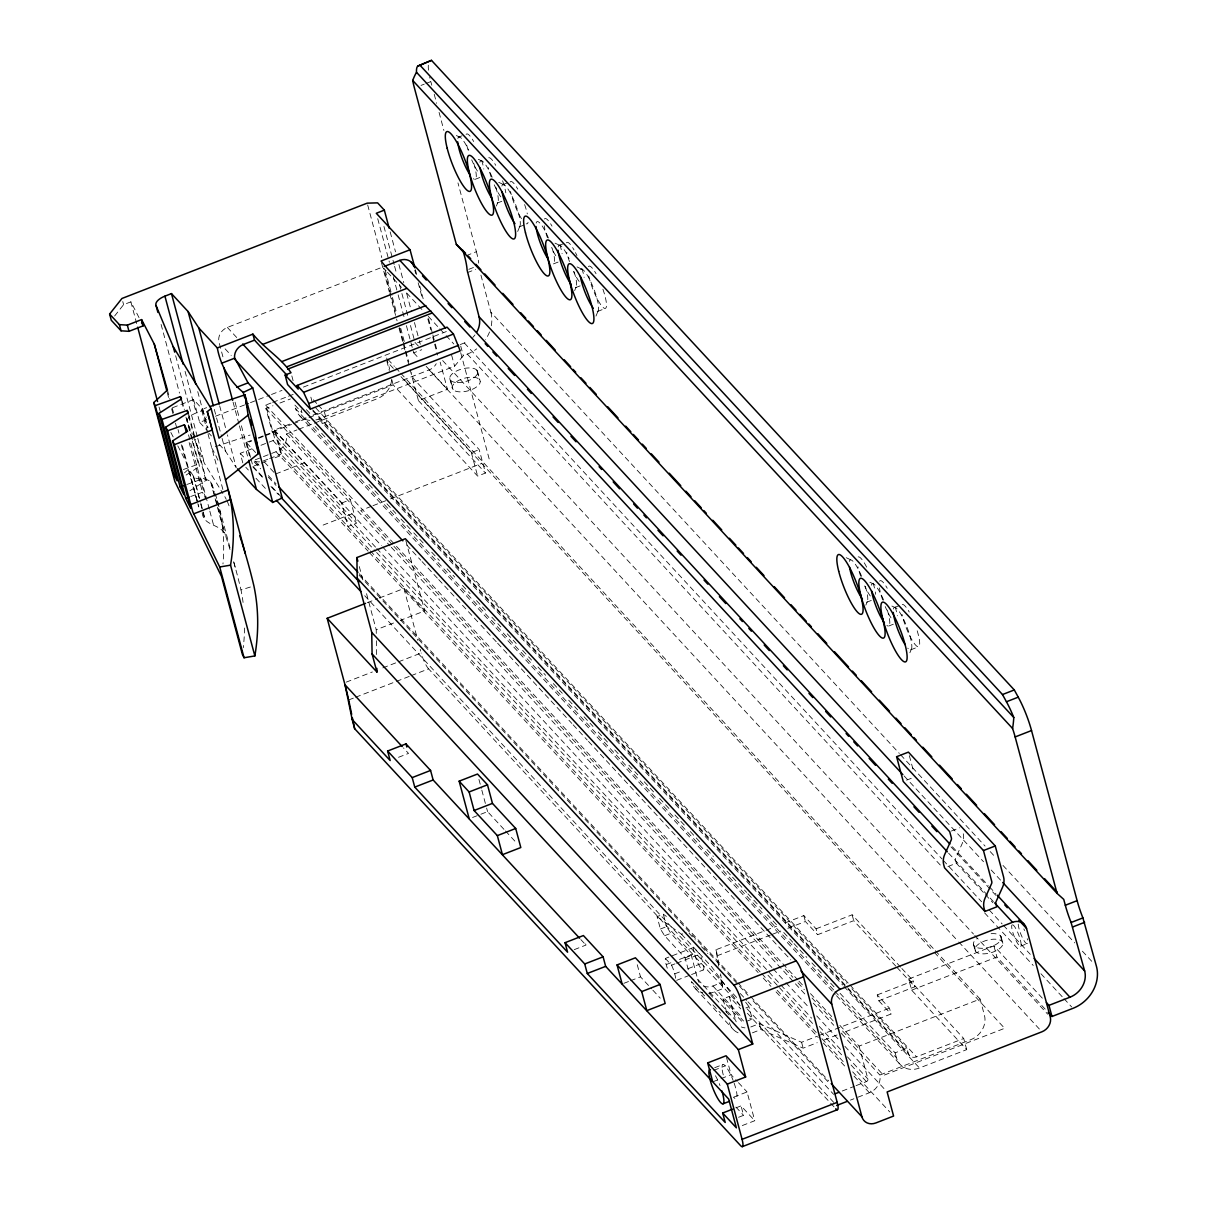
<?xml version="1.0" encoding="UTF-8"?>
<svg xmlns="http://www.w3.org/2000/svg" width="1207" height="1207" viewBox="0 0 1207 1207"><rect width="100%" height="100%" fill="white"/><g stroke="black" fill="none" stroke-linecap="round" stroke-linejoin="round"><path stroke-width="0.75" stroke-dasharray="5 3.75" d="M496.364 206.005L497.767 202.61M517.682 231.488L519.779 226.403M574.653 290.585L576.056 287.206M595.986 316.068L598.084 310.999M865.841 605.145L867.245 601.765M909.882 652.731L911.285 649.351M114.635 315.993L123.597 304.662L130.869 301.841L139.122 317.803M315.827 419.945A20.142 17.441 -42.8 0 0 318.754 419.04L454.601 366.234L463.292 355.673L467.335 354.104A34.535 29.888 -42.8 0 0 476.674 348.868M184.505 472.857L188.76 468.965L194.025 477.067A14.122 6.442 -15 0 0 201.237 479.043A17.803 8.102 -15 0 1 211.436 483.102A821.016 374.004 -15 0 1 214.665 491.883M181.246 444.704L198.733 506.834L188.76 468.965M186.104 475.06L199.593 466.385L186.738 418.422M189.876 490.781L206.367 480.16L195.413 439.318M420.987 85.425L424.26 84.158M425.905 83.509L430.824 81.608A35.969 7.468 68.8 0 1 429.677 76.931M458.826 137.025L461.979 135.803M475.136 179.315L483.011 176.252M502.881 184.611L507.604 182.77M497.163 203.108L501.886 201.267M222.918 356.804L219.025 342.275A12.236 10.591 -42.8 0 1 227.354 327.429L382.438 267.139M519.176 226.886L525.483 224.442M466.279 255.643L476.403 251.705L457.966 182.936M468.784 269.327L473.838 267.366M467.23 272.661L475.664 269.372M559.158 245.398L563.88 243.573M172.676 407.679L193.573 399.562L203.349 410.124L196.213 412.915A14.393 6.563 -15 0 0 187.326 422.299L192.351 434.324M553.44 263.895L561.315 260.833M202.595 409.746L208.057 427.685M193.573 399.562L199.683 422.39L206.684 419.659M215.45 416.249L248.717 403.319M250.468 402.64L269.734 395.157M271.484 394.478L282 390.389M303.41 387.085L446.318 331.548M375.543 547.118L274.517 437.975L265.706 405.099L270.956 403.047M272.722 402.369L286.738 396.907M288.503 396.228L293.754 394.191M575.452 287.688L581.759 285.244M265.359 435.667L275.558 431.714L341.611 503.078L347.903 526.524L356.623 523.129L272.209 431.94L265.917 408.494L272.933 405.763M279.949 403.032L290.48 398.944M406.397 325.664L413.684 352.851L421.741 349.728M460.305 344.538L464.348 342.969A21.575 18.678 -42.8 0 0 467.365 341.536M369.131 549.502L280.869 454.149L274.411 430.054L293.693 422.571M295.459 421.877L305.975 417.788M312.99 415.072L429.209 369.9A12.236 10.591 -42.8 0 0 436.255 363.745M272.209 431.94L291.49 424.442M293.256 423.748L307.287 418.301M309.037 417.622L393.21 384.897L477.64 476.101L485.486 473.038L479.194 449.608L413.126 378.229L411.678 372.812M246.53 442.335L251.629 440.359M258.419 437.719L263.503 435.742M265.208 435.078L275.392 431.125M250.558 457.347L246.696 442.924L251.78 440.947M258.57 438.307L263.669 436.33M597.48 311.481L605.356 308.419M255.311 459.776L276.026 451.72A15.103 13.081 -42.8 0 0 286.466 434.007L296.952 429.933M298.702 429.254L312.673 423.823M314.423 423.144L377.323 398.687A20.142 17.441 -42.8 0 0 391.581 379.933M242.803 462.885L240.238 453.334L254.058 447.978M260.953 445.292L273.038 440.585A2.158 1.871 -42.8 0 0 274.517 437.975M321.952 423.732L327.022 421.756L846.771 983.237M410.169 369.795L418.437 400.618L447.45 389.333L440.163 362.145M263.156 461.044L267.984 459.158M269.599 458.539L280.869 454.149M251.041 459.158L252.972 466.37L259.761 463.729M261.466 463.066L268.256 460.425M275.045 457.785L281.835 455.145L275.558 431.714M275.784 473.929L304.632 462.703M341.611 503.078L350.347 499.683L356.623 523.129M400.996 376.659L471.349 452.655L479.194 449.608M323.129 525.075L351.976 513.85M371.228 506.382L360.712 510.47L392.667 544.991M372.978 505.688L388.76 499.562M390.525 498.883L481.714 463.428M367.29 602.7L377.761 598.642M379.496 597.963L403.923 588.473L424.698 610.908L400.452 620.338M376.282 633.434L376.222 629.752L393.527 623.023M346.213 682.136L372.375 671.967M382.83 667.893L396.786 662.477M398.536 661.798L421.198 652.987L420.247 649.396M348.687 699.939L353.907 697.918M355.643 697.239L409.49 676.312M411.225 675.633L428.591 668.874L739.725 1004.993M398.521 757.302L408.539 753.409L403.455 747.918M866.641 602.248L874.517 599.185M894.387 607.543L900.678 605.099M888.669 626.041L896.545 622.978M472.556 817.486L479.239 814.891M480.899 814.227L487.583 811.632L504.194 829.586M910.697 649.834L918.557 646.771M906.593 780.144L913.337 777.519M688.292 969.779L685.093 957.875L664.604 935.727L660.41 929.013L657.091 916.641L663.322 914.212L666.385 916.415M574.276 949.622L585.953 945.081L585.108 941.898M660.41 929.013L666.641 926.584L670.836 933.313L691.324 955.446L697.706 979.269A13.307 11.527 -42.8 0 0 699.245 982.573M664.604 935.727L670.836 933.313M657.091 916.641L681.533 934.248L686.21 932.438M951.403 831.019L959.837 827.746M667.29 968.165A12.583 2.61 68.8 0 1 665.359 958.433L693.572 947.465L699.804 954.194A12.583 2.61 68.8 0 1 703.741 969.221A12.583 2.61 68.8 0 1 697.752 962.748A12.583 2.61 68.8 0 1 693.572 947.465M666.189 964.589L672.827 962.009M679.45 959.429L694.387 953.636M685.093 957.875L691.324 955.446M623.823 983.343L628.832 981.397M630.492 980.748L640.51 976.855L651.614 988.835M665.359 958.433L671.59 965.162L674.909 963.88M676.569 963.231L699.804 954.194M718.693 966.219L715.947 949.773L764.378 930.944M766.113 930.265L776.493 926.237M785.138 922.872L803.832 915.6L816.068 928.817L817.637 934.701L853.711 920.685L895.775 966.113M719.04 964.785L717.516 955.642L770.247 935.153M772.012 934.459L780.793 931.05M787.824 928.319L805.401 921.484L817.637 934.701M947.933 866.52L956.366 863.246L984.127 893.225M674.743 973.838L679.722 971.907M688.02 968.693L702.957 962.884M676.659 980.325L689.921 975.165M691.581 974.517L703.198 970.006M816.068 928.817L852.142 914.8L900.573 967.124M703.425 985.983A13.307 11.527 -42.8 0 0 712.899 985.998L721.439 982.679L720.217 975.362M708.584 993.225A20.142 17.441 -42.8 0 0 714.484 991.867L723.008 988.563L720.564 973.928M726.674 1012.462L723.023 998.853L729.254 996.424L740.781 1008.886M745.851 1007.951L748.974 1006.729L752.278 1019.1L747.601 1020.926M750.829 1026.961L759.354 1023.657L801.584 1042.29L817.154 1036.24M752.414 1032.845L760.938 1029.526L803.153 1048.159L817.214 1042.697M834.988 991.4L896.469 1057.815A20.142 17.441 -42.8 0 0 919.478 1067.999L966.701 1049.637L911.647 990.162L908.66 979.028L993.919 945.881L1042.576 998.445M877.233 994.915L913.307 980.884L914.891 986.768L878.817 1000.784L877.233 994.915L889.468 1008.132L891.053 1014.001L841.822 1033.132M1020.534 946.228L1027.097 943.678M911.647 990.162L996.907 957.015L1045.564 1009.58M714.71 1067.697L722.918 1064.514M713.805 1070.322L725.286 1065.856M818.889 1035.561L889.468 1008.132M712.733 1081.849L719.417 1079.254M721.077 1078.605L731.095 1074.713L737.236 1081.336M824.245 1039.966L840.072 1033.811M839.891 1025.392L859.082 1046.107L980.084 999.079L984.429 1015.253A20.142 17.441 -42.8 0 1 970.7 1039.71L879.843 1075.03A15.103 13.081 -42.8 0 1 869.402 1092.742L855.597 1098.114M733.69 1097.133L747.058 1091.943L754.767 1120.715L741.4 1125.905M736.029 1107.83L741.038 1105.884L754.767 1120.715M840.087 993.361L895.126 1052.836L906.94 1048.249L908.268 1053.228A7.197 6.231 -42.8 0 0 916.49 1056.864L963.714 1038.503L966.701 1049.637M738.563 1117.29L743.572 1115.343L741.038 1105.884M842.26 1091.007L854.345 1086.315M856.065 1085.636L866.415 1081.608A2.158 1.871 -42.8 0 0 867.893 1078.998L859.082 1046.107M850.422 1100.12L853.862 1098.777M183.373 469.523L198.476 464.122L199.593 466.385M186.798 484.505L205.25 477.912L206.367 480.16M190.721 496.499L202.474 492.305L204.858 497.148M207.544 432.181L201.448 409.429L206.669 407.679M215.238 446.771L250.045 435.078M243.075 602.429A821.016 374.004 -15 0 0 240.993 589.951L252.293 586.421M749.743 1018.572L752.278 1019.1M202.157 512.854C203.636 525.588 218.558 523.959 224.291 532.845A21.409 16.702 -11.6 0 1 225.453 535.395A987.13 770.217 -11.6 0 1 230.416 550.845M456.337 135.516L459.641 137.07M478.349 159.309L481.653 160.848M498.732 182.332L503.681 184.641M555.009 243.135L559.957 245.443M577.037 266.913L581.985 269.236M846.198 557.694L851.146 560.003M869.87 582.257L873.174 583.796M891.882 606.05L895.187 607.589M480.929 275.121L490.857 312.175L899.306 753.394M900.573 754.782L985.078 846.077M990.208 851.599L995.322 857.136M1003.002 865.434L1074.713 942.893M1082.392 951.191L1092.637 962.251M904.134 775.965L983.524 861.723M991.203 870.021L1001.448 881.095M952.414 846.771L988.231 885.47M989.499 886.843L995.896 893.753M951.025 846.892L995.82 895.277M948.611 853.183L993.376 901.554M985.38 894.598L992.954 902.776M464.348 342.969L941.928 858.886M943.21 860.274L981.623 901.765M989.302 910.063L1002.112 923.898M1003.379 925.271L1030.28 954.33M467.335 354.104L941.068 865.872M984.61 912.899L1033.252 965.464M1040.947 973.762L1062.703 997.269M1063.986 998.657L1071.665 1006.955M386.18 270.881L383.63 268.12L396.198 315.057M387.462 272.254L401.493 287.432M406.608 292.939L423.189 310.863M428.304 316.385L438.518 327.414M439.786 328.787L444.9 334.309M446.168 335.682L453.832 343.965M442.652 360.576L973.491 934.037M974.773 935.425L1047.691 1014.182M418.376 346.092L415.012 342.456L410.154 324.321M413.684 352.851L417.426 356.91M426.192 366.37L447.45 389.333M429.209 369.9L957.498 940.6M958.765 941.973L1039.363 1029.028M387.99 359.445L394.387 366.34M395.655 367.728L399.502 371.877M400.784 373.25L934.052 949.336M935.334 950.724L980.084 999.079M404.149 379.632L933.026 950.98M934.309 952.353L1004.631 1028.319L883.615 1075.362L840.147 1028.394M393.331 368.361L386.934 361.451L389.348 370.474M418.437 400.618L485.486 473.038M901.84 968.497L913.307 980.884M908.66 979.028L963.714 1038.503M897.042 967.486L914.891 986.768M878.817 1000.784L891.053 1014.001M313.307 399.789L316.973 403.757M318.195 405.069L324.321 411.678L327.022 421.756M315.766 407.906L848.596 983.524M849.879 984.912L916.49 1056.864M851.886 988.774L906.94 1048.249M312.673 409.807L908.268 1053.228M312.854 410.953L846.982 987.96M848.265 989.333L909.746 1055.748M318.754 419.04L842.652 985.018M843.934 986.391L919.478 1067.999M306.397 409.656L310.063 413.624M227.354 327.429L237.598 338.473M315.208 426.358L320.338 431.88M321.605 433.268L331.85 444.327M333.132 445.715L347.209 460.923M352.338 466.46L362.583 477.519M368.98 484.429L379.224 495.504M386.904 503.802L395.866 513.473M400.98 519.01L412.507 531.457M413.79 532.845L424.019 543.904M431.714 552.202L439.393 560.501M447.073 568.799L454.752 577.097M462.432 585.395L470.111 593.693M476.509 600.603L485.47 610.289M491.868 617.199L500.83 626.886M507.242 633.796L516.204 643.482M522.601 650.392L531.563 660.078M537.96 666.988L545.639 675.286M553.319 683.584L562.281 693.256M568.693 700.181L577.64 709.852M584.052 716.777L593.014 726.448M598.129 731.985L608.373 743.044M614.77 749.969L623.732 759.641M628.847 765.178L637.809 774.864M644.221 781.774L654.466 792.833M659.58 798.37L669.825 809.429M674.939 814.966L685.184 826.026M690.298 831.563L700.543 842.622M706.94 849.532L713.352 856.457M721.032 864.755L731.276 875.814M732.543 877.202L746.635 892.411M747.918 893.799L761.994 909.007M767.109 914.544L777.353 925.603M783.75 932.513L792.712 942.199M793.995 943.572L806.804 957.407M811.919 962.945L823.446 975.392M824.728 976.765L834.957 987.839M301.162 409.611L302.006 412.779L294.674 404.843L295.745 408.856L833.705 990.012M299.849 415.947L835.259 994.327M836.526 995.715L900.573 1064.891M225.121 348.853L231.216 355.446M406.699 545.006L420.775 560.229M422.058 561.602L437.417 578.198M438.699 579.586L479.677 623.838M480.944 625.226L496.318 641.822M497.601 643.21L571.846 723.415M573.129 724.803L587.206 740.012M588.488 741.4L790.766 959.912M265.706 405.099L797.691 979.797M798.974 981.185L804.088 986.707M810.485 993.617L832.227 1017.109M393.95 546.379L780.054 963.488M785.169 969.01L792.848 977.293M797.948 982.815L804.345 989.725M812.024 998.008L833.75 1021.484M265.917 408.494L350.347 499.683M286.466 434.007L390.057 545.911M391.324 547.284L794.161 982.468M795.443 983.841L805.673 994.9M813.352 1003.183L833.811 1025.286M841.475 1033.584L879.843 1075.03M274.411 430.054L381.427 545.67M382.71 547.043L771.907 967.486M773.189 968.874L784.701 981.321M785.983 982.709L809.037 1007.604M816.717 1015.902L838.473 1039.408M844.885 1046.318L885.847 1090.585M376.81 548.491L779.647 983.66M780.929 985.048L811.617 1018.21M819.297 1026.493L842.32 1051.357M847.435 1056.894L867.893 1078.998M273.038 440.585L375.347 551.116M376.629 552.489L762.839 969.704M767.954 975.241L778.183 986.285M779.466 987.673L812.703 1023.581M820.383 1031.879L843.406 1056.744M851.071 1065.027L866.415 1081.608M370.413 550.89L760.546 972.344M761.828 973.732L772.058 984.776M777.172 990.313L816.837 1033.147M821.952 1038.669L844.975 1063.548M852.655 1071.846L889.74 1111.919M276.026 451.72L368.105 551.192M369.372 552.58L758.147 972.555M763.262 978.077L770.926 986.375M776.056 991.898L818.255 1037.492M823.37 1043.014L846.379 1067.878M854.058 1076.161L869.402 1092.742M246.696 442.924L255.597 452.534M264.499 462.16L275.935 474.517M255.597 461.768L260.712 467.29M268.376 475.588L276.056 483.871M359.203 573.702L736.542 981.336M737.824 982.724L749.336 995.156M750.618 996.544L828.651 1080.838M254.239 461.919L260.637 468.829M268.316 477.127L275.996 485.41M359.143 575.241L747.993 995.307M753.108 1000.844L829.858 1083.75M689.016 933.177L695.292 939.966M701.569 946.741L707.845 953.53M252.972 466.37L264.424 478.726M272.043 486.964L282.212 497.963M240.238 453.334L245.368 458.871M253.032 467.154L264.544 479.586M270.941 486.496L278.606 494.779M740.268 993.512L746.665 1000.422M747.948 1001.795L833.63 1094.357M681.533 934.248L711.662 966.807L741.626 1007.649M245.79 467.23L248.34 470.006M256.02 478.289L267.532 490.721M364.725 595.715L738.141 999.124M747.088 1008.796L835.335 1104.118M747.42 1013.292L835.757 1108.735M199.683 422.39L207.016 430.311M208.871 433.192L211.436 435.938M219.101 444.221L225.483 451.116L236.18 467.501L227.444 434.867M712.899 985.998L741.988 1017.41M723.023 998.853L743.512 1020.986M714.484 991.867L743.557 1023.28M697.706 979.269L735.636 1020.247A13.307 11.527 -42.8 0 0 737.175 1023.551M709.263 993.512L714.333 998.974M725.709 1011.27L729.496 1015.359M694.01 984.414L691.475 981.683A20.142 17.441 -42.8 0 0 702.806 992.758M695.262 985.787L706.653 998.083M712.975 1004.903L720.549 1013.095M695.579 988.774L733.509 1029.752M505.477 830.974L516.973 843.391M652.851 990.178L660.244 998.159M738.458 1082.664L747.058 1091.943M580.854 939.574L585.953 945.081M735.908 1107.06L743.572 1115.343M745.639 1002.202L748.974 1006.729M201.448 409.429L206.322 417.411M193.06 436.044L204.526 463.518L222.888 493.497M224.819 496.65L226.267 499.351M170.866 432.468L173.461 437.477M177.791 445.836L185.576 460.878M1001.101 936.738L1002.866 943.301A14.393 6.548 -15 0 1 982.407 953.847A14.393 6.548 -15 0 1 981.366 942.411A14.393 6.548 -15 0 1 1002.866 943.301M1000.497 935.847L1001.991 941.415M993.919 945.881L996.907 957.015M956.366 863.246L955.537 860.153A3.591 3.108 -42.8 0 1 955.748 857.905L962.175 843.633A16.551 14.318 -42.8 0 0 963.186 833.268M974.26 946.047L975.754 951.614M973.4 944.161L975.15 950.724M909.354 755.657L913.608 771.56M895.126 1052.836L896.469 1057.815M852.142 914.8L853.711 920.685M803.832 915.6L805.401 921.484M801.584 1042.29L803.153 1048.159M759.354 1023.657L760.938 1029.526M729.254 996.424L735.636 1020.247M715.947 949.773L717.516 955.642M721.439 982.679L723.008 988.563M726.493 1057.498L731.095 1074.713M663.322 914.212L666.641 926.584M430.824 81.608L431.789 85.229M434.218 94.267L436.632 103.319M439.061 112.372L443.904 130.462M637.266 964.725L640.51 976.855M477.459 371.062L480.22 381.337A14.393 6.548 -15 0 1 459.746 391.868A14.393 6.548 -15 0 1 458.705 380.431A14.393 6.548 -15 0 1 480.22 381.337M476.856 370.172L479.345 379.451M460.742 346.122L463.292 355.673M460.697 352.655L489.559 460.38M451.614 355.099L454.601 366.234M471.349 452.655L477.64 476.101M450.618 380.371L453.108 389.65M449.758 378.485L452.504 388.76M415.389 269.689L417.335 276.946M419.764 286.014L423.159 298.702M428.5 318.633L432.393 333.147M432.875 334.958L434.822 342.2M435.305 344.01L437.251 351.267M414.786 270.172L415.766 273.778M418.18 282.8L422.058 297.254M427.851 318.92L430.763 329.767M432.694 336.979L434.143 342.396M434.626 344.206L437.538 355.039M390.178 231.895L395.519 251.841M398.913 264.529L403.772 282.649M406.684 293.527L411.542 311.662M414.454 322.525L418.829 338.85M419.312 340.661L420.292 344.282M383.932 226.433L394.131 264.499M394.614 266.325L396.56 273.567M399.472 284.445L401.418 291.702M401.901 293.512L408.207 317.079M377.731 218.708L389.393 262.221M393.286 276.72L397.646 293.029M398.144 294.855L404.451 318.422M367.682 204.964L381.759 257.529M385.169 270.217L391.958 295.594M392.456 297.405L396.816 313.729M400.709 328.229L404.601 342.728M399.592 327.685L402.972 340.329M403.455 342.124L405.386 349.351M405.869 351.146L408.781 361.979M381.518 262.839L389.288 291.853M389.77 293.663L397.058 320.851M399.004 328.108L404.828 349.864M405.311 351.675L409.686 367.984M386.708 358.057L389.605 368.844M391.762 379.481L393.21 384.897M478.938 779.405L481.337 788.352M481.819 790.147L486.134 806.261M486.617 808.056L487.583 811.632M405.839 540.525L424.698 610.908M403.923 588.473L417.848 640.434M359.294 566.581L363.171 581.02M366.551 593.663L376.222 629.752M310.863 397.148L312.553 403.455M235.078 402.203L239.469 418.542M241.415 425.799L249.2 454.858A12.236 10.591 -42.8 0 0 249.774 456.442M233.102 402.233L238.941 424.019M239.424 425.845L248.189 458.524M219.674 405.869L226.961 433.057M214.303 409.429L221.59 436.617M222.088 438.428L225.483 451.116M197.737 391.596L207.468 427.912M208.011 433.932L223.838 493.044M185.063 371.334L196.213 412.915M217.396 500.799L230.537 549.819M233.932 562.537L235.395 567.984M211.436 483.102L225.453 535.395M210.606 481.819L224.291 532.845M175.649 355.733L197.299 436.572M197.782 438.367L204.526 463.518M188.76 414.454L194.946 437.538M188.594 415.751L205.25 477.912M181.985 400.664L184.354 409.55M161.104 324.427L179.511 393.105M181.804 401.69L183.736 409.067M185.953 417.154L191.822 439.257M192.29 441.038L198.476 464.122M201.237 479.043L209.369 509.384M209.837 511.165L213.669 525.437M188.518 434.837L205.658 498.778M189.152 442.577L202.474 492.305M193.799 476.84L200.468 501.75M200.95 503.53L205.235 519.553M193.226 476.026L200.256 502.233M200.724 503.983L204.466 517.954M167.441 390.072L169.84 399.049M172.254 408.041L173.702 413.428M178.032 429.586L178.983 433.177M182.363 445.745L198.733 506.834M167.275 392.622L168.724 398.008M171.62 408.781L173.054 414.167M175.468 423.159L176.901 428.545M130.869 301.841L137.176 325.407M159.037 406.97L160.501 412.417M122.767 301.569L123.597 304.662M291.838 375.905L293.075 380.658M376.403 640.781L376.644 655.492M309.912 420.398A20.142 17.441 -42.8 0 1 295.745 408.856M490.857 312.175A34.535 29.888 -42.8 0 1 491.038 326.991M489.529 331.955A34.535 29.888 -42.8 0 1 485.365 339.786M991.128 933.675A14.393 6.548 -15 0 1 1000.12 941.083A14.393 6.548 -15 0 1 979.646 948.189A14.393 6.548 -15 0 1 977.067 938.548M671.59 965.162A12.583 2.61 68.8 0 1 675.603 978.258M477.444 171.062A22.661 4.707 68.8 0 1 471.696 159.822M468.06 149.94A22.661 4.707 68.8 0 1 466.43 143.829M466.098 134.445A22.661 4.707 68.8 0 1 473.702 141.521M481.653 160.29A22.661 4.707 68.8 0 1 483.796 169.055M473.778 163.337A22.661 4.707 68.8 0 1 473.34 178.711M457.845 138.503A22.661 4.707 68.8 0 1 468.738 150.272M476.403 251.705A35.969 7.468 68.8 0 1 478.711 263.141M428.5 70.172A35.969 7.468 68.8 0 1 428.711 62.99M500.83 196.847A22.661 4.707 68.8 0 1 493.708 183.615M491.158 177.007A22.661 4.707 68.8 0 1 488.443 167.622M488.729 157.755A22.661 4.707 68.8 0 1 495.73 165.314M502.595 180.794A22.661 4.707 68.8 0 1 505.824 192.833M528.047 222.36A22.661 4.707 68.8 0 1 526.252 223.793M521.484 218.648A22.661 4.707 68.8 0 1 510.47 191.415M510.139 182.031A22.661 4.707 68.8 0 1 517.743 189.107M524.623 204.587A22.661 4.707 68.8 0 1 527.323 213.956M555.733 255.658A22.661 4.707 68.8 0 1 551.403 247.586M547.435 237.794A22.661 4.707 68.8 0 1 544.206 225.754M544.402 219.04A22.661 4.707 68.8 0 1 552.006 226.116M559.957 244.87A22.661 4.707 68.8 0 1 562.1 253.636M579.134 281.427A22.661 4.707 68.8 0 1 573.416 271.379M569.463 261.587A22.661 4.707 68.8 0 1 566.747 252.218M566.43 242.833A22.661 4.707 68.8 0 1 574.019 249.909M575.483 252.61A22.661 4.707 68.8 0 1 576.931 255.597M581.97 268.663A22.661 4.707 68.8 0 1 584.128 277.429M602.912 289.182A22.661 4.707 68.8 0 1 603.017 307.363A22.661 4.707 68.8 0 1 588.775 276.011M588.443 266.626A22.661 4.707 68.8 0 1 596.047 273.702M870.307 595.986A22.661 4.707 68.8 0 1 864.604 585.938M860.651 576.146A22.661 4.707 68.8 0 1 857.936 566.777M858.207 556.91A22.661 4.707 68.8 0 1 866.671 567.184M873.159 583.222A22.661 4.707 68.8 0 1 874.788 589.318M875.301 591.988A22.661 4.707 68.8 0 1 875.603 594.312M890.977 617.803A22.661 4.707 68.8 0 1 885.214 606.563M882.664 599.939A22.661 4.707 68.8 0 1 879.435 587.9M879.631 581.186A22.661 4.707 68.8 0 1 887.236 588.262M895.187 607.015A22.661 4.707 68.8 0 1 897.329 615.781M917.199 630.808A22.661 4.707 68.8 0 1 915.63 645.111A22.661 4.707 68.8 0 1 901.976 614.363M902.263 604.496A22.661 4.707 68.8 0 1 909.248 612.055M738.065 1032.815A20.142 17.441 -42.8 0 1 729.405 1022.661M893.391 609.022A22.661 4.707 68.8 0 1 907.664 628.922A22.661 4.707 68.8 0 1 907.755 648.174M865.283 586.285A22.661 4.707 68.8 0 1 865.841 602.218M849.351 561.436A22.661 4.707 68.8 0 1 861.662 576.388M887.311 610.078A22.661 4.707 68.8 0 1 886.873 625.452M871.379 585.229A22.661 4.707 68.8 0 1 883.675 600.181M574.11 271.726A22.661 4.707 68.8 0 1 574.653 287.658M558.162 246.877A22.661 4.707 68.8 0 1 569.07 258.66M580.582 269.674A22.661 4.707 68.8 0 1 594.447 290.57A22.661 4.707 68.8 0 1 595.7 310.878M744.991 1027.866A13.307 11.527 -42.8 0 1 741.354 1026.946M501.886 186.089A22.661 4.707 68.8 0 1 515.525 204.315A22.661 4.707 68.8 0 1 517.396 226.297M495.805 187.13A22.661 4.707 68.8 0 1 496.349 203.063M479.858 162.296A22.661 4.707 68.8 0 1 492.169 177.248M552.082 247.933A22.661 4.707 68.8 0 1 552.64 263.865M536.149 223.084A22.661 4.707 68.8 0 1 548.446 238.035M474.97 334.927A21.575 18.678 -42.8 0 1 472.737 337.477M233.645 561.738A987.13 770.217 -11.6 0 1 240.993 589.951M215.253 493.663A821.016 374.004 -15 0 1 222.963 563.941M244.538 628.017A821.016 374.004 -15 0 1 243.256 647.706M211.753 447.933A834.505 380.145 -15 0 1 218.045 460.41M227.218 501.146A1004.631 783.856 -11.6 0 1 229.239 506.306M1027.398 943.436A11.512 2.399 68.8 0 1 1022.057 936.949A11.512 2.399 68.8 0 1 1018.225 923.702M1023.853 928.937A11.512 2.399 68.8 0 1 1024.562 930.552M1027.232 938.669A11.512 2.399 68.8 0 1 1027.504 940.027M1012.658 924.773A11.512 2.399 68.8 0 1 1020.564 940.736A11.512 2.399 68.8 0 1 1016.732 941.943A11.512 2.399 68.8 0 1 1011.949 925M259.58 461.859A12.236 10.591 -42.8 0 1 254.451 461.029M734.143 1083.162A18.346 3.817 68.8 0 1 733.735 1097.404M723.265 1074.894A18.346 3.817 68.8 0 1 723.944 1064.725A18.346 3.817 68.8 0 1 733.147 1080.476M428.591 668.874A12.945 2.686 68.8 0 1 421.198 652.987M715.464 1075.739A18.346 3.817 68.8 0 1 720.036 1085.576M457.272 382.589A14.393 6.548 -15 0 0 477.731 372.058A14.393 6.548 -15 0 0 456.231 371.153A14.393 6.548 -15 0 0 457.272 382.589"/><path stroke-width="1.5" d="M237.447 468.874L256.457 489.408L272.752 502.459L282.212 497.963L252.731 387.915L248.054 382.86L234.565 357.694A12.236 10.591 -42.8 0 1 243.21 344.538L254.511 340.148L287.191 375.452M109.611 314.061L119.387 324.623L127.339 325.136L141.596 319.599L143.256 325.784L128.998 331.322L121.047 330.809L111.27 320.247L109.611 314.061L121.937 298.476L367.2 203.153L377.61 202.867L384.339 210.139L389.197 228.274M244.719 397.827L243.271 392.411C229.768 381.533 220.383 365.057 217.32 347.948L198.778 327.912L188.081 311.542L171.469 293.603L164.921 296.153A14.393 6.563 -15 0 0 156.05 305.537L173.235 346.756L211.104 408.615L207.272 411.647L245.262 553.409A1002.776 782.423 -11.6 0 1 253.908 585.923A834.505 380.145 -15 0 1 254.858 655.929L244.055 657.755L242.381 654.36L221.5 576.418L174.894 481.608L153.727 402.58L167.441 390.072L154.285 344.116L141.596 319.599M210.139 406.503L244.961 394.825L248.129 415.102L219.025 438.156L211.104 408.615M225.513 479.692L258.434 453.606L255.28 433.328L244.961 394.825M155.22 405.627L173.31 473.114L177.112 480.854L159.022 413.367L181.503 398.883L180.401 396.635L155.22 405.627L153.727 402.58M161.994 419.417L180.084 486.904L183.886 494.644L165.797 427.157L188.277 412.673L187.176 410.425L161.994 419.417L159.022 413.367M167.592 430.808L185.682 498.295L190.661 508.434L172.571 440.932L187.568 431.291L184.384 424.819L167.592 430.808L165.797 427.157M1046.424 1002.595L1048.974 1005.356L1069.96 997.208A21.575 18.678 -42.8 0 0 1084.671 971.001L1071.092 922.495A35.969 7.468 68.8 0 1 1065.313 905.25L1063.744 899.381L1057.06 893.376L456.337 244.418L414.423 87.975A35.969 7.468 68.8 0 1 412.703 80.447A44.538 17.954 -83.2 0 1 416.49 72.269A35.969 7.468 68.8 0 1 417.954 66.023L431.487 60.35L1014.302 689.951L1018.24 697.163A35.969 7.468 68.8 0 1 1031.532 730.552L1077.127 900.663A35.969 7.468 68.8 0 0 1082.905 917.908L1096.469 966.415A34.535 29.888 -42.8 0 1 1072.948 1008.343L1051.961 1016.49L1048.114 1012.341M431.487 60.35L417.954 66.023M243.271 392.411L252.731 387.915M384.339 210.139L376.282 213.277L410.048 249.758L414.906 267.879M410.048 249.758L381.035 261.029C400.905 285.259 426.343 303.636 445.534 328.138M384.173 266.46L399.864 260.365A12.236 10.591 -42.8 0 1 413.82 266.551M217.32 347.948L252.897 334.113C264.333 348.295 280.824 357.785 291.023 372.737L285.139 375.03L287.583 384.535L310.35 409.113L460.214 350.86L453.455 334.052L447.058 327.157L297.194 385.41L298.189 389.122L285.139 375.03M262.492 344.478L406.472 288.518M221.439 363.322L234.565 358.223M281.895 361.557L425.875 305.582M286.783 366.822L430.763 310.863M236.798 387.236L248.054 382.86M287.704 369.146L431.684 313.186M297.194 385.41L303.591 392.32L453.455 334.052M244.055 657.755L219.719 566.988L192.803 511.904L174.427 444.689L212.085 430.054A834.505 380.145 -15 0 0 207.272 411.647M310.35 409.113L308.796 403.515L458.66 345.262M190.48 504.662L228.153 490.027L230.446 499.547A834.505 380.145 -15 0 1 230.537 565.163L254.858 655.929M193.618 513.865L230.446 499.547M365.555 603.379L327.172 618.301L376.931 672.043L372.088 653.968L371.726 632.393L357.227 578.259L356.88 557.559L405.356 538.714L796.152 960.893A12.945 2.686 68.8 0 1 803.53 976.78L837.19 1102.353A12.945 2.686 68.8 0 1 835.757 1108.735M327.172 618.301L344.463 682.815A12.945 2.686 68.8 0 0 345.051 684.837L352.188 719.523L390.178 760.546L387.613 751.026L405.99 743.889L430.582 770.443L433.132 779.978L579.586 938.201M387.613 751.026L412.206 777.595L430.582 770.443M412.206 777.595L414.755 787.115L433.132 779.978M459.143 781.17L477.504 774.034L487.492 784.806L492.456 803.379L515.706 828.485L520.805 847.54L502.444 854.677L497.344 835.621L474.095 810.516L469.116 791.958L459.143 781.17L469.221 818.784M469.116 791.958L487.492 784.806M474.095 810.516L492.456 803.379M497.344 835.621L515.706 828.485M419.689 64.937L1002.489 694.538L1014.302 689.951M1002.489 694.538L1006.442 701.75L1018.24 697.163M896.59 756.714L908.403 752.127L995.262 845.956L1003.56 876.886A16.551 14.318 -42.8 0 1 1002.549 887.251L996.122 901.523A3.591 3.108 -42.8 0 0 995.911 903.771L996.741 906.864L984.927 911.451L944.553 867.833L943.723 864.74A16.551 14.318 -42.8 0 1 944.734 854.39L951.161 840.117A3.591 3.108 -42.8 0 0 951.372 837.869L949.713 831.683L903.228 781.457L896.59 756.714L983.464 850.543L991.747 881.472A3.591 3.108 -42.8 0 1 991.535 883.735L985.108 898.008A16.551 14.318 -42.8 0 0 984.097 908.358L984.927 911.451M1057.06 893.376L1015.147 736.934L1031.532 730.552M414.755 787.115L567.592 952.217L565.042 942.682L583.403 935.546L603.108 956.834L605.658 966.354L711.647 1080.853M565.042 942.682L584.731 963.971L603.108 956.834M584.731 963.971L587.281 973.491L605.658 966.354M617.049 964.936L635.41 957.8L660.078 984.444L665.178 1003.5L646.816 1010.636L641.717 991.581L617.049 964.936L622.148 983.992M983.464 850.543L995.262 845.956M641.717 991.581L660.078 984.444M357.227 578.259L733.841 985.108L796.152 960.893M372.088 653.968L738.322 1049.607L752.746 1043.995L741.234 1001.01L803.53 976.78M861.904 1116.762L831.744 1004.179A12.236 10.591 -42.8 0 1 840.072 989.333L1012.567 922.269A12.236 10.591 -42.8 0 1 1026.538 928.455L1050.241 1016.943A12.236 10.591 -42.8 0 1 1041.913 1031.804L887.13 1091.958L893.587 1116.053L875.875 1122.948A12.236 10.591 -42.8 0 1 861.904 1116.762L831.201 1083.599M1065.313 905.25L1077.127 900.663M707.664 1062.914L726.026 1055.778L745.654 1076.976L727.293 1084.112L707.664 1062.914L712.733 1081.849L728.696 1099.079L736.391 1127.851L722.676 1113.02L732.679 1109.127M1071.092 922.495L1082.905 917.908M1072.857 926.901L1084.655 922.314M722.993 1103.847L729.556 1101.297M835.35 1093.693L838.805 1092.35M352.188 719.523L354.662 728.711L740.66 1145.699A12.945 2.686 68.8 0 0 742.079 1139.333L837.19 1102.353M836.602 1105.491L846.967 1101.463M742.335 1146.65L837.432 1109.686M180.084 486.904L183.449 485.712M185.682 498.295L189.046 497.103M219.719 566.988L230.537 565.163M456.337 244.418L465.585 253.198M416.49 72.269L1013.789 717.516A44.538 17.954 -83.2 0 1 1012.582 728.5A35.969 7.468 68.8 0 1 1015.147 736.934M412.703 80.447L1012.598 728.5M468.15 255.959L470.7 258.736M475.83 264.273L480.944 269.795M484.792 273.959L495.036 285.018M502.731 293.331L512.975 304.39M520.655 312.688L525.784 318.226M528.349 321.002L533.464 326.539M537.311 330.688L541.158 334.837M546.273 340.374L555.235 350.06M564.212 359.746L570.609 366.656M573.174 369.433L575.739 372.194M580.854 377.731L585.983 383.268M589.831 387.417L596.228 394.327M607.755 406.789L617.999 417.863M625.694 426.162L630.808 431.699M633.373 434.46L638.503 439.997M642.335 444.146L646.183 448.295M651.312 453.832L658.992 462.13M669.236 473.204L680.763 485.652M685.893 491.189L691.008 496.726M694.855 500.875L701.252 507.8M703.817 510.561L706.382 513.337M712.794 520.247L721.756 529.933M729.435 538.231L735.848 545.157M738.397 547.918L743.527 553.455M747.374 557.604L751.207 561.753M756.336 567.29L764.016 575.603M774.26 586.662L784.52 597.737M790.917 604.647L796.047 610.184M799.879 614.333L806.291 621.258M808.856 624.019L811.406 626.795M817.818 633.705L826.78 643.391M834.475 651.705L848.551 666.913M852.398 671.077L856.246 675.226M861.36 680.763L871.62 691.822M879.299 700.135L889.544 711.195M895.956 718.12L901.071 723.657M904.918 727.806L911.315 734.716M913.88 737.492L916.445 740.253M922.842 747.178L931.819 756.864M939.499 765.163L952.308 778.998M957.423 784.535L961.27 788.684M966.4 794.221L976.644 805.295M984.324 813.593L994.568 824.668M1000.98 831.578L1007.377 838.503M1009.942 841.264L1015.072 846.801M1018.904 850.95L1021.469 853.711M1027.881 860.636L1036.843 870.322M1044.523 878.621L1057.332 892.456M463.02 250.437L464.589 256.291A35.969 7.468 68.8 0 1 467.094 269.991L479.058 316.762L902.851 774.592M1002.73 882.468L1084.671 971.001M411.331 262.251L949.849 844.01M997.178 895.141L1024.034 924.155M422.48 275.905L426.327 280.054M448.084 303.56L451.916 307.71M464.71 321.53L469.84 327.067M485.184 343.648L487.749 346.409M492.863 351.946L496.711 356.095M508.222 368.542L514.62 375.452M527.429 389.273L531.261 393.422M553.017 416.928L558.132 422.45M570.941 436.285L576.056 441.807M599.094 466.702L601.644 469.463M613.171 481.895L619.568 488.82M633.645 504.028L637.477 508.177M643.889 515.087L646.439 517.848M657.966 530.295L663.081 535.817M677.157 551.026L680.989 555.175M704.028 580.054L707.875 584.203M719.387 596.65L725.784 603.56M739.861 618.769L742.426 621.53M748.823 628.455L751.388 631.216M764.182 645.036L769.297 650.573M783.373 665.781L787.22 669.93M808.977 693.422L812.809 697.571M825.618 711.406L830.733 716.928M846.092 733.524L848.642 736.285M853.771 741.822L857.604 745.971M869.131 758.403L875.528 765.313M888.322 779.149L892.154 783.298M913.91 806.789L919.04 812.326M931.834 826.146L936.949 831.683M1004.782 904.948L1007.332 907.724M1018.859 920.156L1026.538 928.455M399.864 260.365L947.329 851.795M994.659 902.927L1012.567 922.269M1034.112 958.479L1069.96 997.208M242.713 344.01L840.072 989.333M234.867 359.384L402.851 540.857M801.01 970.986L831.744 1004.179M278.621 486.632L357.921 572.314M281.171 497.54L359.173 581.819M276.478 500.392L360.878 591.566M371.726 632.393L752.746 1043.995M402.187 746.56L345.051 684.837L348.25 697.948M587.281 973.491L725.211 1122.48L722.676 1113.02M141.596 322.586L143.256 325.784M172.571 440.932L174.427 444.689M303.591 392.32L308.796 403.515M1048.974 1005.356L1051.961 1016.49M738.322 1049.607L745.654 1076.976M727.293 1084.112L742.079 1139.333M356.88 557.559L357.845 561.18M405.99 743.889L406.834 747.058M252.897 334.113L254.511 340.148M245.685 401.433L247.133 406.85M250.513 419.478L251.961 424.879M255.356 437.507L272.752 502.459M248.129 415.102L258.434 453.606M223.853 367.728L232.619 400.422M248.672 460.35L256.457 489.408M198.778 327.912L219.191 404.058M188.081 311.542L213.337 405.793M171.469 293.603L195.79 384.339M164.921 296.153L183.177 364.258M173.235 346.756L174.683 352.142M187.176 410.425L188.126 413.986M156.05 305.537L157.891 312.402M180.401 396.635L181.352 400.196M184.384 424.819L186.285 431.91M154.285 344.116L166.807 390.827M137.673 327.218L157.574 401.539M127.339 325.136L128.998 331.322M119.387 324.623L121.047 330.809M348.687 699.939L351.675 714.318M352.414 717.924L354.662 728.711M376.871 668.361L376.931 672.043M1006.442 701.75A35.969 7.468 68.8 0 1 1013.789 717.516M905.114 644.644A22.661 4.707 68.8 0 1 893.301 612.432M862.447 599.049A22.661 4.707 68.8 0 1 849.547 567.169M884.459 622.842A22.661 4.707 68.8 0 1 871.575 590.962M593.286 308.283A22.661 4.707 68.8 0 1 580.386 276.403M571.258 284.49A22.661 4.707 68.8 0 1 558.072 250.287M469.568 174.125A22.661 4.707 68.8 0 1 457.74 141.898M491.596 197.918A22.661 4.707 68.8 0 1 480.069 168.014M514.982 223.687A22.661 4.707 68.8 0 1 502.082 191.807M547.872 258.72A22.661 4.707 68.8 0 1 536.044 226.494M479.058 316.762A21.575 18.678 -42.8 0 1 476.81 332.121M239.771 535.848A1004.631 783.856 -11.6 0 1 241.475 541.098M242.034 542.848A1004.631 783.856 -11.6 0 1 245.262 553.409M721.892 1090.917A18.346 3.817 68.8 0 1 721.831 1103.56A18.346 3.817 68.8 0 1 711.466 1084.293A18.346 3.817 68.8 0 1 710.44 1069.643M733.841 985.108A12.945 2.686 68.8 0 1 741.234 1001.01M882.755 618.814A32.016 6.654 68.8 0 0 905.522 661.874A32.016 6.654 68.8 0 0 893.753 615.329A32.016 6.654 68.8 0 0 882.755 618.814M838.714 571.243A32.016 6.654 68.8 0 0 861.481 614.288A32.016 6.654 68.8 0 0 849.713 567.743A32.016 6.654 68.8 0 0 838.714 571.243M860.727 595.021A32.016 6.654 68.8 0 0 883.509 638.081A32.016 6.654 68.8 0 0 871.741 591.536A32.016 6.654 68.8 0 0 860.727 595.021M547.525 256.669A32.016 6.654 68.8 0 0 570.292 299.728A32.016 6.654 68.8 0 0 558.524 253.183A32.016 6.654 68.8 0 0 547.525 256.669M569.538 280.462A32.016 6.654 68.8 0 0 592.32 323.521A32.016 6.654 68.8 0 0 580.552 276.976A32.016 6.654 68.8 0 0 569.538 280.462M447.193 148.295A32.016 6.654 68.8 0 0 469.976 191.355A32.016 6.654 68.8 0 0 458.207 144.81A32.016 6.654 68.8 0 0 447.193 148.295M469.221 172.088A32.016 6.654 68.8 0 0 491.988 215.133A32.016 6.654 68.8 0 0 480.22 168.588A32.016 6.654 68.8 0 0 469.221 172.088M491.249 195.881A32.016 6.654 68.8 0 0 514.016 238.926A32.016 6.654 68.8 0 0 502.248 192.381A32.016 6.654 68.8 0 0 491.249 195.881M525.498 232.876A32.016 6.654 68.8 0 0 548.28 275.935A32.016 6.654 68.8 0 0 536.512 229.39A32.016 6.654 68.8 0 0 525.498 232.876"/></g></svg>
